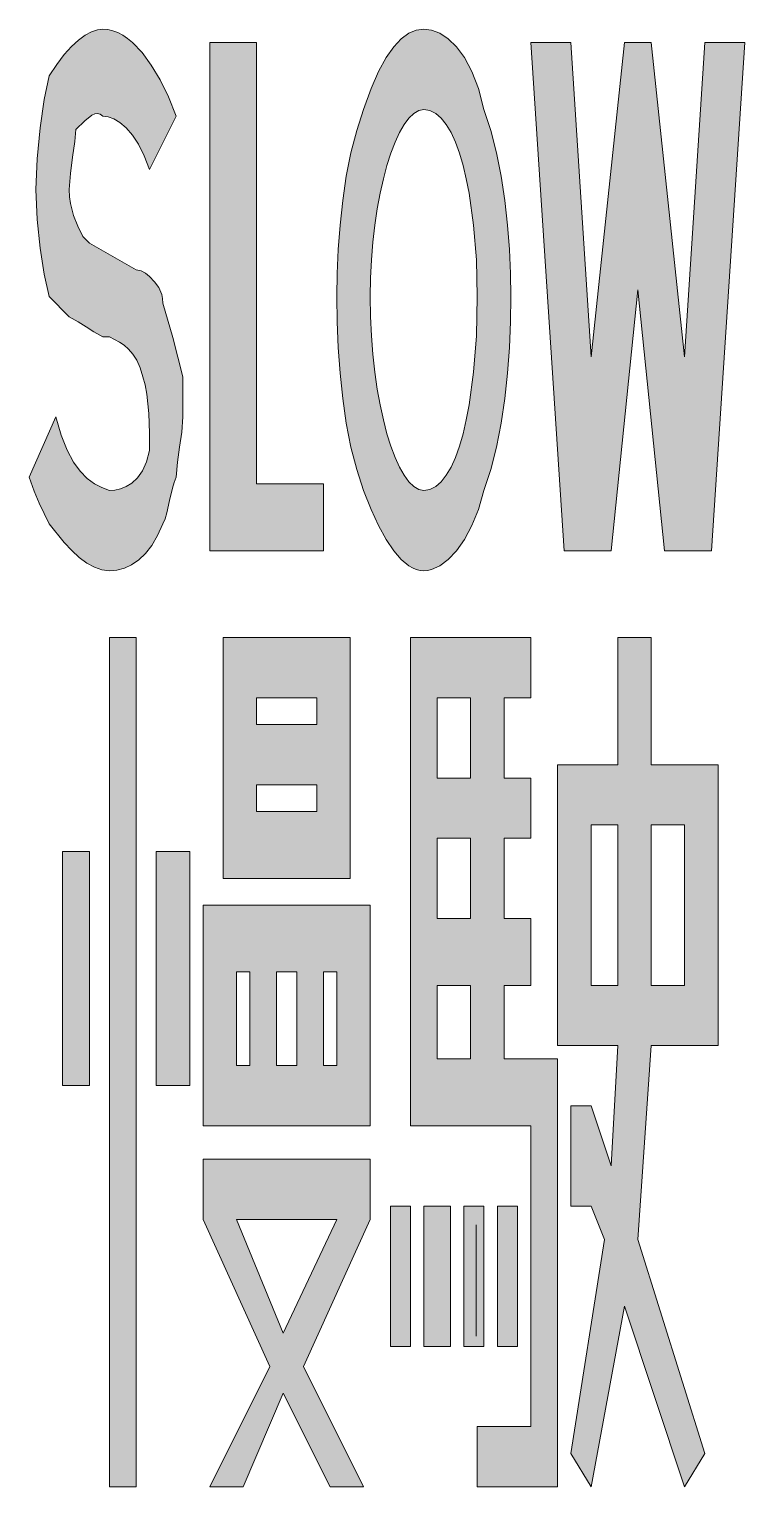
# Model space of a CAD drawing. Header units: metres. Extents: x 135 to 264, y 10 to 271.
import ezdxf

# ---------------------------------------------------------------- set-up
doc = ezdxf.new("R2010")
doc.units = ezdxf.units.M
doc.layers.add('FILL_WHITE_FFFFFF', color=7, linetype='Continuous', true_color=0xffffff)
doc.layers.add('STROKE_WHITE_FFFFFF', color=7, linetype='Continuous', true_color=0xffffff)

msp = doc.modelspace()

# ---------------------------------------------------------------- hatches: boundary and pattern name
at = {"layer": 'FILL_WHITE_FFFFFF', "true_color": 0xffffff}
h = msp.add_hatch(color=7, dxfattribs=at)
h.dxf.hatch_style = 1
h.paths.add_polyline_path([(155.8, 248.63), (154.76, 250.69), (153.67, 252.35), (152.55, 253.65), (151.43, 254.61), (150.34, 255.26), (149.3, 255.63), (148.35, 255.75), (147.9, 256.09), (147.43, 256.22), (146.94, 256.15), (146.4, 255.9), (145.14, 254.91), (143.55, 253.35), (143.36, 251.16), (142.95, 248.4), (142.54, 245.42), (142.35, 242.55), (142.4, 241.25), (142.56, 240.06), (143.1, 237.9), (143.87, 235.97), (144.75, 234.15), (145.95, 232.95), (154.35, 228.15), (155.23, 227.96), (156, 227.55), (156.75, 226.95), (157.63, 226.03), (158.4, 225), (158.94, 223.74), (159.1, 223), (159.15, 222.15), (160.95, 216), (162.75, 208.95), (162.75, 201.75), (162.56, 199.05), (162.15, 196.35), (161.74, 193.65), (161.55, 190.95), (161.15, 190), (160.84, 188.96), (160.35, 186.75), (159.86, 184.54), (159.55, 183.5), (159.15, 182.55), (158.2, 180.47), (157.14, 178.71), (156.01, 177.26), (154.8, 176.1), (153.54, 175.23), (152.23, 174.62), (150.9, 174.26), (149.55, 174.15), (148.2, 174.31), (146.85, 174.79), (145.5, 175.54), (144.15, 176.55), (142.8, 177.78), (141.45, 179.21), (138.75, 182.55), (136.95, 186.3), (136.05, 188.46), (135.15, 190.95), (139.95, 201.75), (140.9, 198.48), (141.96, 195.81), (143.09, 193.67), (144.3, 192), (145.56, 190.72), (146.87, 189.77), (148.2, 189.07), (149.55, 188.55), (150.5, 188.61), (151.52, 188.83), (152.57, 189.25), (153.6, 189.9), (154.58, 190.84), (155.46, 192.09), (156.19, 193.72), (156.75, 195.75), (156.73, 198.82), (156.6, 202.35), (156.24, 205.87), (155.95, 207.5), (155.55, 208.95), (155.05, 210.59), (154.44, 211.93), (153.76, 213.02), (153, 213.9), (152.19, 214.61), (151.33, 215.19), (149.55, 216.15), (148.35, 216.15), (146.74, 217.05), (145.35, 217.95), (143.96, 218.85), (142.35, 219.75), (138.75, 223.35), (137.87, 227.36), (137.1, 232.05), (136.56, 237.19), (136.35, 242.55), (136.56, 248.1), (137.1, 253.65), (137.87, 258.75), (138.75, 262.95), (140.1, 265.03), (141.43, 266.79), (142.74, 268.24), (144, 269.4), (145.21, 270.27), (146.34, 270.88), (147.4, 271.24), (148.35, 271.35), (149.25, 271.28), (150.15, 271.07), (151.04, 270.73), (151.93, 270.26), (152.81, 269.67), (153.69, 268.95), (155.4, 267.15), (157.06, 264.9), (158.64, 262.24), (160.15, 259.18), (161.55, 255.75), (156.75, 246.15), (155.8, 248.63)])
h = msp.add_hatch(color=7, dxfattribs=at)
h.dxf.hatch_style = 1
h.paths.add_polyline_path([(208.82, 270.62), (210.32, 269.64), (211.8, 268.2), (213.23, 266.25), (214.56, 263.76), (215.74, 260.67), (216.75, 256.95), (217.99, 253.19), (219.02, 249.17), (219.85, 244.95), (220.5, 240.6), (220.98, 236.2), (221.31, 231.81), (221.49, 227.5), (221.55, 223.35), (221.49, 218.8), (221.31, 214.2), (220.98, 209.6), (220.5, 205.05), (219.85, 200.62), (219.02, 196.35), (217.99, 192.31), (216.75, 188.55), (215.74, 185.17), (214.56, 182.25), (213.23, 179.77), (211.8, 177.75), (210.32, 176.17), (208.82, 175.05), (207.35, 174.37), (206.64, 174.21), (205.95, 174.15), (205.28, 174.21), (204.6, 174.37), (203.93, 174.66), (203.25, 175.05), (201.9, 176.17), (200.55, 177.75), (199.2, 179.77), (197.85, 182.25), (196.5, 185.17), (195.15, 188.55), (193.91, 192.31), (192.88, 196.35), (192.05, 200.62), (191.4, 205.05), (190.92, 209.6), (190.59, 214.2), (190.41, 218.8), (190.35, 223.35), (190.41, 227.5), (190.59, 231.81), (190.92, 236.2), (191.4, 240.6), (192.05, 244.95), (192.88, 249.17), (193.91, 253.19), (195.15, 256.95), (196.5, 260.67), (197.85, 263.76), (199.2, 266.25), (200.55, 268.2), (201.9, 269.64), (203.25, 270.62), (204.6, 271.17), (205.95, 271.35), (207.35, 271.17), (208.82, 270.62)])
h.paths.add_polyline_path([(204.16, 256.24), (203.28, 255.39), (202.43, 254.23), (201.6, 252.78), (200.8, 251.06), (200.05, 249.1), (199.35, 246.9), (198.7, 244.49), (198.12, 241.89), (197.61, 239.12), (197.18, 236.19), (196.82, 233.13), (196.57, 229.96), (196.41, 226.69), (196.35, 223.35), (196.41, 219.8), (196.57, 216.34), (196.82, 213.01), (197.18, 209.81), (197.61, 206.77), (198.12, 203.9), (198.7, 201.22), (199.35, 198.75), (200.05, 196.5), (200.8, 194.5), (201.6, 192.75), (202.43, 191.29), (203.28, 190.12), (204.16, 189.26), (205.05, 188.73), (205.95, 188.55), (207.05, 188.73), (208.09, 189.26), (209.06, 190.12), (209.98, 191.29), (210.84, 192.75), (211.62, 194.5), (212.35, 196.5), (213, 198.75), (213.58, 201.22), (214.09, 203.9), (214.89, 209.81), (215.38, 216.34), (215.55, 223.35), (215.38, 229.96), (214.89, 236.19), (214.09, 241.89), (213.58, 244.49), (213, 246.9), (212.35, 249.1), (211.62, 251.06), (210.84, 252.78), (209.98, 254.23), (209.06, 255.39), (208.09, 256.24), (207.05, 256.77), (205.95, 256.95), (205.05, 256.77), (204.16, 256.24)], flags=16)
h = msp.add_hatch(color=7, dxfattribs=at)
h.dxf.hatch_style = 1
h.paths.add_polyline_path([(187.95, 177.75), (167.55, 177.75), (167.55, 268.95), (175.95, 268.95), (175.95, 189.75), (187.95, 189.75), (187.95, 177.75)])
h = msp.add_hatch(color=7, dxfattribs=at)
h.dxf.hatch_style = 1
h.paths.add_polyline_path([(241.95, 268.95), (246.75, 268.95), (252.75, 212.55), (256.35, 268.95), (263.55, 268.95), (257.55, 177.75), (249.15, 177.75), (244.35, 224.55), (239.55, 177.75), (231.15, 177.75), (225.15, 268.95), (232.35, 268.95), (235.95, 212.55), (241.95, 268.95)])
h = msp.add_hatch(color=7, dxfattribs=at)
h.dxf.hatch_style = 1
h.paths.add_polyline_path([(154.35, 162.15), (154.35, 9.75), (149.55, 9.75), (149.55, 162.15), (154.35, 162.15)])
h = msp.add_hatch(color=7, dxfattribs=at)
h.dxf.hatch_style = 1
h.paths.add_polyline_path([(169.95, 118.95), (169.95, 162.15), (192.75, 162.15), (192.75, 118.95), (169.95, 118.95)])
h.paths.add_polyline_path([(186.75, 135.75), (175.95, 135.75), (175.95, 130.95), (186.75, 130.95), (186.75, 135.75)], flags=16)
h.paths.add_polyline_path([(186.75, 146.55), (186.75, 151.35), (175.95, 151.35), (175.95, 146.55), (186.75, 146.55)], flags=16)
h = msp.add_hatch(color=7, dxfattribs=at)
h.dxf.hatch_style = 1
h.paths.add_polyline_path([(220.35, 136.95), (225.15, 136.95), (225.15, 126.15), (220.35, 126.15), (220.35, 111.75), (225.15, 111.75), (225.15, 99.75), (220.35, 99.75), (220.35, 86.55), (229.95, 86.55), (229.95, 9.75), (215.55, 9.75), (215.55, 20.55), (225.15, 20.55), (225.15, 74.55), (203.55, 74.55), (203.55, 162.15), (225.15, 162.15), (225.15, 151.35), (220.35, 151.35), (220.35, 136.95)])
h.paths.add_polyline_path([(208.35, 151.35), (208.35, 136.95), (214.35, 136.95), (214.35, 151.35), (208.35, 151.35)], flags=16)
h.paths.add_polyline_path([(214.35, 126.15), (208.35, 126.15), (208.35, 111.75), (214.35, 111.75), (214.35, 126.15)], flags=16)
h.paths.add_polyline_path([(214.35, 86.55), (214.35, 99.75), (208.35, 99.75), (208.35, 86.55), (214.35, 86.55)], flags=16)
h = msp.add_hatch(color=7, dxfattribs=at)
h.dxf.hatch_style = 1
h.paths.add_polyline_path([(235.95, 9.75), (232.35, 15.75), (238.35, 54.15), (235.95, 60.15), (232.35, 60.15), (232.35, 78.15), (235.95, 78.15), (239.55, 67.35), (240.75, 88.95), (229.95, 88.95), (229.95, 139.35), (240.75, 139.35), (240.75, 162.15), (246.75, 162.15), (246.75, 139.35), (258.75, 139.35), (258.75, 88.95), (246.75, 88.95), (244.35, 54.15), (256.35, 15.75), (252.75, 9.75), (241.95, 42.15), (235.95, 9.75)])
h.paths.add_polyline_path([(240.75, 128.55), (235.95, 128.55), (235.95, 99.75), (240.75, 99.75), (240.75, 128.55)], flags=16)
h.paths.add_polyline_path([(252.75, 99.75), (252.75, 128.55), (246.75, 128.55), (246.75, 99.75), (252.75, 99.75)], flags=16)
h = msp.add_hatch(color=7, dxfattribs=at)
h.dxf.hatch_style = 1
h.paths.add_polyline_path([(145.95, 123.75), (145.95, 81.75), (141.15, 81.75), (141.15, 123.75), (145.95, 123.75)])
h = msp.add_hatch(color=7, dxfattribs=at)
h.dxf.hatch_style = 1
h.paths.add_polyline_path([(163.95, 123.75), (163.95, 81.75), (157.95, 81.75), (157.95, 123.75), (163.95, 123.75)])
h = msp.add_hatch(color=7, dxfattribs=at)
h.dxf.hatch_style = 1
h.paths.add_polyline_path([(166.35, 114.15), (196.35, 114.15), (196.35, 74.55), (166.35, 74.55), (166.35, 114.15)])
h.paths.add_polyline_path([(172.35, 102.15), (172.35, 85.35), (174.75, 85.35), (174.75, 102.15), (172.35, 102.15)], flags=16)
h.paths.add_polyline_path([(183.15, 102.15), (179.55, 102.15), (179.55, 85.35), (183.15, 85.35), (183.15, 102.15)], flags=16)
h.paths.add_polyline_path([(190.35, 85.35), (190.35, 102.15), (187.95, 102.15), (187.95, 85.35), (190.35, 85.35)], flags=16)
h = msp.add_hatch(color=7, dxfattribs=at)
h.dxf.hatch_style = 1
h.paths.add_polyline_path([(196.35, 57.75), (184.35, 31.35), (195.15, 9.75), (189.15, 9.75), (180.75, 26.55), (173.55, 9.75), (167.55, 9.75), (178.35, 31.35), (166.35, 57.75), (166.35, 68.55), (196.35, 68.55), (196.35, 57.75)])
h.paths.add_polyline_path([(190.35, 57.75), (172.35, 57.75), (180.75, 37.35), (190.35, 57.75)], flags=16)
h = msp.add_hatch(color=7, dxfattribs=at)
h.dxf.hatch_style = 1
h.paths.add_polyline_path([(203.55, 34.95), (199.95, 34.95), (199.95, 60.15), (203.55, 60.15), (203.55, 34.95)])
h = msp.add_hatch(color=7, dxfattribs=at)
h.dxf.hatch_style = 1
h.paths.add_polyline_path([(210.75, 34.95), (205.95, 34.95), (205.95, 60.15), (210.75, 60.15), (210.75, 34.95)])
h = msp.add_hatch(color=7, dxfattribs=at)
h.dxf.hatch_style = 1
h.paths.add_polyline_path([(216.75, 34.95), (213.15, 34.95), (213.15, 60.15), (216.75, 60.15), (216.75, 34.95)])
h = msp.add_hatch(color=7, dxfattribs=at)
h.dxf.hatch_style = 1
h.paths.add_polyline_path([(222.75, 34.95), (219.15, 34.95), (219.15, 60.15), (222.75, 60.15), (222.75, 34.95)])

# ---------------------------------------------------------------- linework, layer by layer
at = {"layer": 'FILL_WHITE_FFFFFF', "lineweight": 0, "true_color": 0xffffff}
for points in [[(155.8, 248.63), (154.76, 250.69), (153.67, 252.35), (152.55, 253.65), (151.43, 254.61), (150.34, 255.26), (149.3, 255.63), (148.35, 255.75), (147.9, 256.09), (147.43, 256.22), (146.94, 256.15), (146.4, 255.9), (145.14, 254.91), (143.55, 253.35), (143.36, 251.16), (142.95, 248.4), (142.54, 245.42), (142.35, 242.55), (142.4, 241.25), (142.56, 240.06), (143.1, 237.9), (143.87, 235.97), (144.75, 234.15), (145.95, 232.95), (154.35, 228.15), (155.23, 227.96), (156, 227.55), (156.75, 226.95), (157.63, 226.03), (158.4, 225), (158.94, 223.74), (159.1, 223), (159.15, 222.15), (160.95, 216), (162.75, 208.95), (162.75, 201.75), (162.56, 199.05), (162.15, 196.35), (161.74, 193.65), (161.55, 190.95), (161.15, 190), (160.84, 188.96), (160.35, 186.75), (159.86, 184.54), (159.55, 183.5), (159.15, 182.55), (158.2, 180.47), (157.14, 178.71), (156.01, 177.26), (154.8, 176.1), (153.54, 175.23), (152.23, 174.62), (150.9, 174.26), (149.55, 174.15), (148.2, 174.31), (146.85, 174.79), (145.5, 175.54), (144.15, 176.55), (142.8, 177.78), (141.45, 179.21), (138.75, 182.55), (136.95, 186.3), (136.05, 188.46), (135.15, 190.95), (139.95, 201.75), (140.9, 198.48), (141.96, 195.81), (143.09, 193.67), (144.3, 192), (145.56, 190.72), (146.87, 189.77), (148.2, 189.07), (149.55, 188.55), (150.5, 188.61), (151.52, 188.83), (152.57, 189.25), (153.6, 189.9), (154.58, 190.84), (155.46, 192.09), (156.19, 193.72), (156.75, 195.75), (156.73, 198.82), (156.6, 202.35), (156.24, 205.87), (155.95, 207.5), (155.55, 208.95), (155.05, 210.59), (154.44, 211.93), (153.76, 213.02), (153, 213.9), (152.19, 214.61), (151.33, 215.19), (149.55, 216.15), (148.35, 216.15), (146.74, 217.05), (145.35, 217.95), (143.96, 218.85), (142.35, 219.75), (138.75, 223.35), (137.87, 227.36), (137.1, 232.05), (136.56, 237.19), (136.35, 242.55), (136.56, 248.1), (137.1, 253.65), (137.87, 258.75), (138.75, 262.95), (140.1, 265.03), (141.43, 266.79), (142.74, 268.24), (144, 269.4), (145.21, 270.27), (146.34, 270.88), (147.4, 271.24), (148.35, 271.35), (149.25, 271.28), (150.15, 271.07), (151.04, 270.73), (151.93, 270.26), (152.81, 269.67), (153.69, 268.95), (155.4, 267.15), (157.06, 264.9), (158.64, 262.24), (160.15, 259.18), (161.55, 255.75), (156.75, 246.15)], [(208.82, 270.62), (210.32, 269.64), (211.8, 268.2), (213.23, 266.25), (214.56, 263.76), (215.74, 260.67), (216.75, 256.95), (217.99, 253.19), (219.02, 249.17), (219.85, 244.95), (220.5, 240.6), (220.98, 236.2), (221.31, 231.81), (221.49, 227.5), (221.55, 223.35), (221.49, 218.8), (221.31, 214.2), (220.98, 209.6), (220.5, 205.05), (219.85, 200.62), (219.02, 196.35), (217.99, 192.31), (216.75, 188.55), (215.74, 185.17), (214.56, 182.25), (213.23, 179.77), (211.8, 177.75), (210.32, 176.17), (208.82, 175.05), (207.35, 174.37), (206.64, 174.21), (205.95, 174.15), (205.28, 174.21), (204.6, 174.37), (203.93, 174.66), (203.25, 175.05), (201.9, 176.17), (200.55, 177.75), (199.2, 179.77), (197.85, 182.25), (196.5, 185.17), (195.15, 188.55), (193.91, 192.31), (192.88, 196.35), (192.05, 200.62), (191.4, 205.05), (190.92, 209.6), (190.59, 214.2), (190.41, 218.8), (190.35, 223.35), (190.41, 227.5), (190.59, 231.81), (190.92, 236.2), (191.4, 240.6), (192.05, 244.95), (192.88, 249.17), (193.91, 253.19), (195.15, 256.95), (196.5, 260.67), (197.85, 263.76), (199.2, 266.25), (200.55, 268.2), (201.9, 269.64), (203.25, 270.62), (204.6, 271.17), (205.95, 271.35), (207.35, 271.17)], [(187.95, 177.75), (167.55, 177.75), (167.55, 268.95), (175.95, 268.95), (175.95, 189.75), (187.95, 189.75)], [(241.95, 268.95), (246.75, 268.95), (252.75, 212.55), (256.35, 268.95), (263.55, 268.95), (257.55, 177.75), (249.15, 177.75), (244.35, 224.55), (239.55, 177.75), (231.15, 177.75), (225.15, 268.95), (232.35, 268.95), (235.95, 212.55)], [(204.16, 256.24), (203.28, 255.39), (202.43, 254.23), (201.6, 252.78), (200.8, 251.06), (200.05, 249.1), (199.35, 246.9), (198.7, 244.49), (198.12, 241.89), (197.61, 239.12), (197.18, 236.19), (196.82, 233.13), (196.57, 229.96), (196.41, 226.69), (196.35, 223.35), (196.41, 219.8), (196.57, 216.34), (196.82, 213.01), (197.18, 209.81), (197.61, 206.77), (198.12, 203.9), (198.7, 201.22), (199.35, 198.75), (200.05, 196.5), (200.8, 194.5), (201.6, 192.75), (202.43, 191.29), (203.28, 190.12), (204.16, 189.26), (205.05, 188.73), (205.95, 188.55), (207.05, 188.73), (208.09, 189.26), (209.06, 190.12), (209.98, 191.29), (210.84, 192.75), (211.62, 194.5), (212.35, 196.5), (213, 198.75), (213.58, 201.22), (214.09, 203.9), (214.89, 209.81), (215.38, 216.34), (215.55, 223.35), (215.38, 229.96), (214.89, 236.19), (214.09, 241.89), (213.58, 244.49), (213, 246.9), (212.35, 249.1), (211.62, 251.06), (210.84, 252.78), (209.98, 254.23), (209.06, 255.39), (208.09, 256.24), (207.05, 256.77), (205.95, 256.95), (205.05, 256.77)], [(154.35, 162.15), (154.35, 9.75), (149.55, 9.75), (149.55, 162.15)], [(169.95, 118.95), (169.95, 162.15), (192.75, 162.15), (192.75, 118.95)], [(220.35, 136.95), (225.15, 136.95), (225.15, 126.15), (220.35, 126.15), (220.35, 111.75), (225.15, 111.75), (225.15, 99.75), (220.35, 99.75), (220.35, 86.55), (229.95, 86.55), (229.95, 9.75), (215.55, 9.75), (215.55, 20.55), (225.15, 20.55), (225.15, 74.55), (203.55, 74.55), (203.55, 162.15), (225.15, 162.15), (225.15, 151.35), (220.35, 151.35)], [(235.95, 9.75), (232.35, 15.75), (238.35, 54.15), (235.95, 60.15), (232.35, 60.15), (232.35, 78.15), (235.95, 78.15), (239.55, 67.35), (240.75, 88.95), (229.95, 88.95), (229.95, 139.35), (240.75, 139.35), (240.75, 162.15), (246.75, 162.15), (246.75, 139.35), (258.75, 139.35), (258.75, 88.95), (246.75, 88.95), (244.35, 54.15), (256.35, 15.75), (252.75, 9.75), (241.95, 42.15)], [(186.75, 146.55), (186.75, 151.35), (175.95, 151.35), (175.95, 146.55)], [(208.35, 151.35), (208.35, 136.95), (214.35, 136.95), (214.35, 151.35)], [(186.75, 135.75), (175.95, 135.75), (175.95, 130.95), (186.75, 130.95)], [(240.75, 128.55), (235.95, 128.55), (235.95, 99.75), (240.75, 99.75)], [(252.75, 99.75), (252.75, 128.55), (246.75, 128.55), (246.75, 99.75)], [(214.35, 126.15), (208.35, 126.15), (208.35, 111.75), (214.35, 111.75)], [(145.95, 123.75), (145.95, 81.75), (141.15, 81.75), (141.15, 123.75)], [(163.95, 123.75), (163.95, 81.75), (157.95, 81.75), (157.95, 123.75)], [(166.35, 114.15), (196.35, 114.15), (196.35, 74.55), (166.35, 74.55)], [(172.35, 102.15), (172.35, 85.35), (174.75, 85.35), (174.75, 102.15)], [(183.15, 102.15), (179.55, 102.15), (179.55, 85.35), (183.15, 85.35)], [(190.35, 85.35), (190.35, 102.15), (187.95, 102.15), (187.95, 85.35)], [(214.35, 86.55), (214.35, 99.75), (208.35, 99.75), (208.35, 86.55)], [(196.35, 57.75), (184.35, 31.35), (195.15, 9.75), (189.15, 9.75), (180.75, 26.55), (173.55, 9.75), (167.55, 9.75), (178.35, 31.35), (166.35, 57.75), (166.35, 68.55), (196.35, 68.55)], [(190.35, 57.75), (172.35, 57.75), (180.75, 37.35)], [(203.55, 34.95), (199.95, 34.95), (199.95, 60.15), (203.55, 60.15)], [(210.75, 34.95), (205.95, 34.95), (205.95, 60.15), (210.75, 60.15)], [(216.75, 34.95), (213.15, 34.95), (213.15, 60.15), (216.75, 60.15)], [(222.75, 34.95), (219.15, 34.95), (219.15, 60.15), (222.75, 60.15)]]:
    msp.add_lwpolyline(points, close=True, dxfattribs=at)
at = {"layer": 'STROKE_WHITE_FFFFFF', "lineweight": 0, "true_color": 0xffffff}
msp.add_lwpolyline([(215.35, 36.79), (215.35, 56.79)], dxfattribs=at)

doc.saveas('drawing.dxf')
